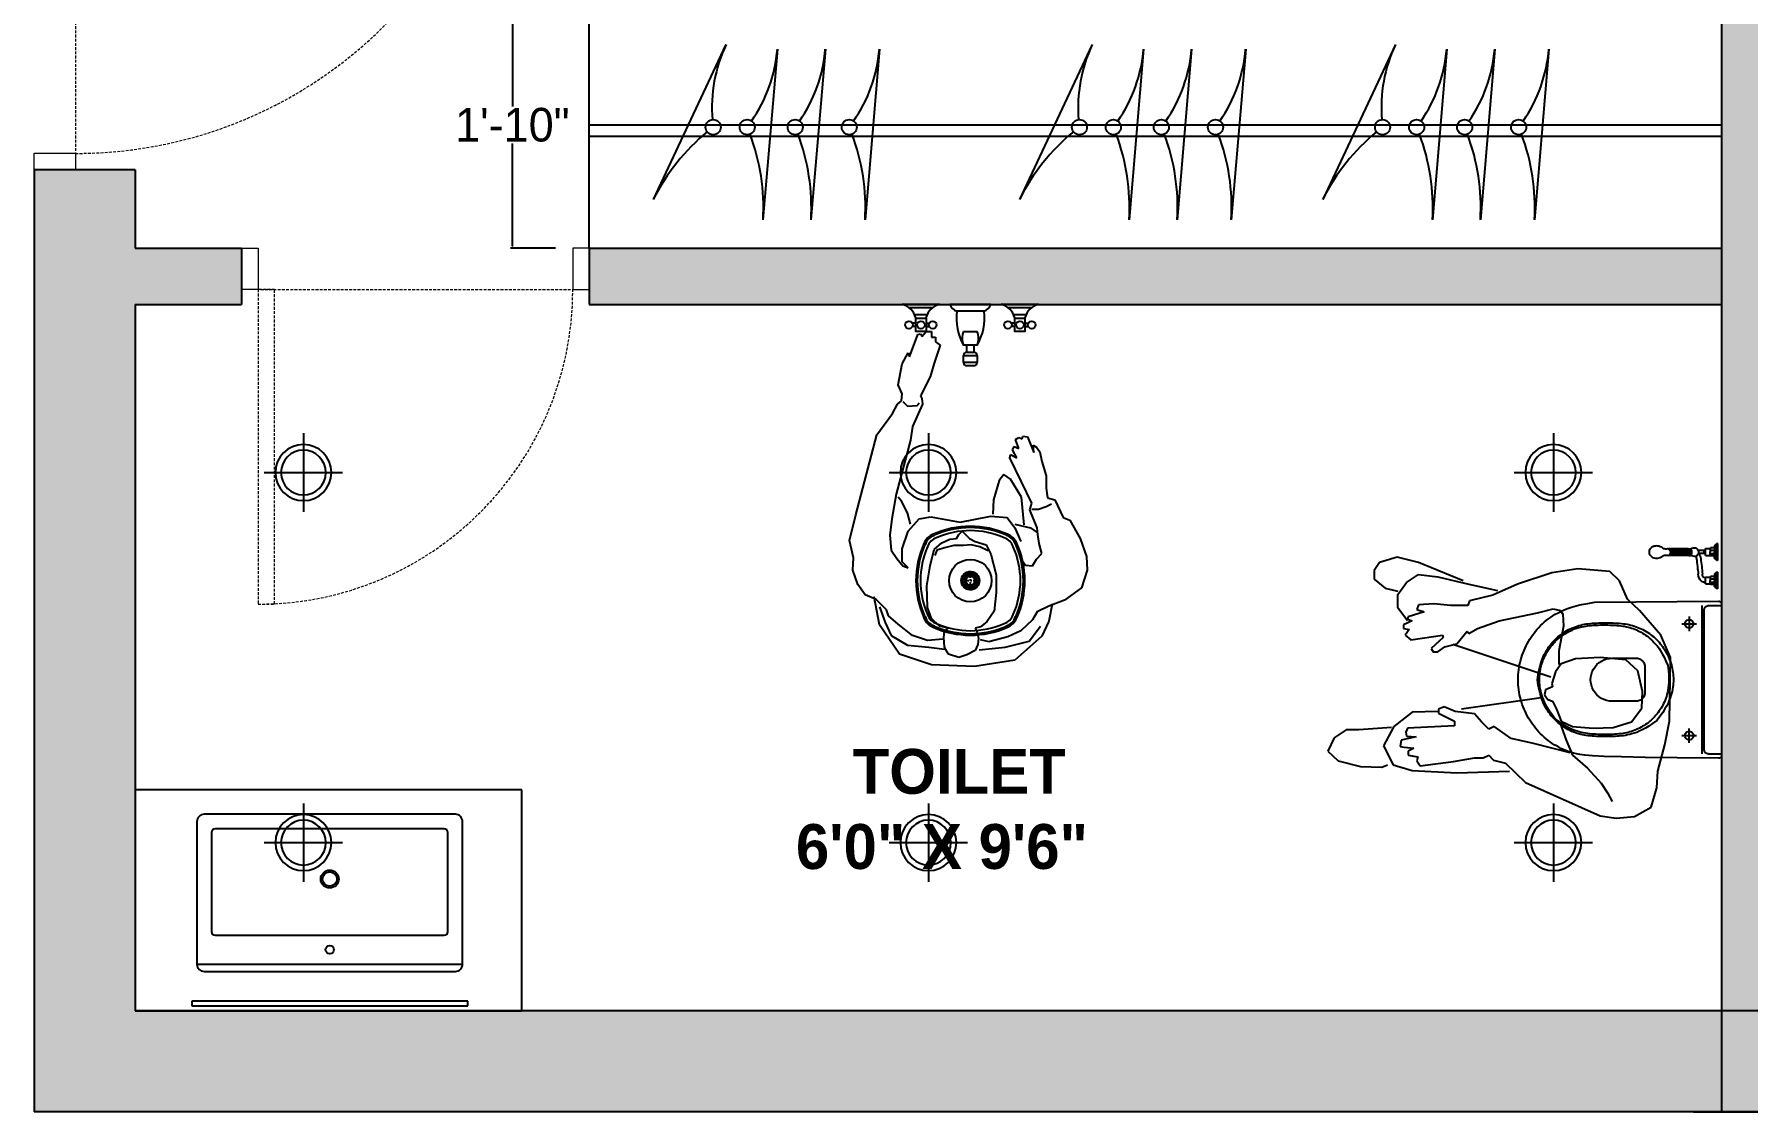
# Model space of a CAD drawing. Header units: inches. Extents: x 9636 to 21597, y -10243 to 557.
# Drawn here: x 12166.2 to 12319, y -6156.5 to -6060.4 of the extents above; entities that cross this region are included whole.
import ezdxf

# ---------------------------------------------------------------- set-up
doc = ezdxf.new("R2010")
doc.units = ezdxf.units.IN
doc.header["$MEASUREMENT"] = 0
for name, pattern in [('CENTER2', [1.125, 0.75, -0.125, 0.125, -0.125]), ('DASHED2', [0.375, 0.25, -0.125]), ('HIDDEN', [0.375, 0.25, -0.125])]:
    doc.linetypes.add(name, pattern=pattern)
for name, color, linetype in [('A-Door-Frame', 1, 'Continuous'), ('A-Door-Swing', 8, 'HIDDEN'), ('Edges', 7, 'Continuous'), ('IEL-HATCH-002', 7, 'Continuous'), ('sanit acces', 4, 'Continuous')]:
    doc.layers.add(name, color=color, linetype=linetype)
doc.layers.add('Furniture', color=251, linetype='Continuous', lineweight=18)
doc.styles.add('HEMI', font='stylu.ttf')
doc.styles.add('MtXpl_Stylus_BT', font='')
doc.styles.get('MtXpl_Stylus_BT').set_extended_font_data('Stylus BT', bold=True)

# ---------------------------------------------------------------- blocks, each defined once
blk = doc.blocks.new('wall handshower (top)')
at = {"color": 0}
for p, q in [((29.5, 0), (-29.5, 0)), ((-29.5, 0), (-29.5, -2.7)), ((29.5, 0), (29.5, -2.7)), ((129.5, 0), (70.5, 0)), ((70.5, 0), (70.5, -2.7)), ((129.5, 0), (129.5, -2.7)), ((-27.3, -4), (27.3, -4)), ((-21.5, -10.1), (0, -10.1)), ((-14.1, -10.1), (-14.1, -24.7)), ((-12, -42.7), (-12, -25.9)), ((-12, -25.9), (-0.1, -25.9)), ((-12, -42.7), (11.8, -42.7)), ((-6, -25.9), (-6, -10.1)), ((11.8, -25.9), (-0.1, -25.9)), ((21.5, -10.1), (0, -10.1)), ((5.9, -25.9), (5.9, -10.1)), ((11.8, -42.7), (11.8, -25.9)), ((14, -10.1), (14, -24.7)), ((72.7, -4), (127.3, -4)), ((78.5, -10.1), (100, -10.1)), ((85.9, -10.1), (85.9, -24.7)), ((88, -42.7), (88, -25.9)), ((88, -25.9), (99.9, -25.9)), ((88, -42.7), (111.8, -42.7)), ((94, -25.9), (94, -10.1)), ((94.8, -45.5), (94.8, -67.4)), ((111.8, -25.9), (99.9, -25.9)), ((121.5, -10.1), (100, -10.1)), ((105.1, -45.5), (105.1, -67.7)), ((105.9, -25.9), (105.9, -10.1)), ((111.8, -42.7), (111.8, -25.9)), ((114, -10.1), (114, -24.7)), ((88, -101), (88, -95.2)), ((88, -108.4), (88, -165.2)), ((88.6, -107.2), (88.6, -164.5)), ((89.5, -105.8), (89.5, -163.6)), ((90.7, -104.4), (90.7, -162.5)), ((92.2, -103.2), (92.2, -161.5)), ((93.8, -102.1), (93.8, -160.7)), ((95.7, -101.4), (95.7, -160)), ((97.7, -100.9), (97.7, -159.6)), ((99.7, -100.8), (99.7, -159.5)), ((101.7, -101), (101.7, -159.7)), ((103.7, -101.5), (103.7, -160.1)), ((105.5, -102.3), (105.5, -160.8)), ((107.1, -103.3), (107.1, -161.6)), ((108.5, -104.5), (108.5, -162.6)), ((109.6, -105.8), (109.6, -163.6)), ((110.4, -107), (110.4, -164.4)), ((110.9, -107.8), (110.9, -164.9)), ((111.1, -101), (111.1, -95.2)), ((111.1, -108.4), (111.1, -165.2))]:
    blk.add_line(p, q, dxfattribs=at)
for centre, radius, start, end in [((-27.4, -1.6), 2.41, 207.91788, 271.97177), ((-15, 2), 13.8, 205.78965, 241.65642), ((-10.4, -20.2), 5.86, 230.07929, 254.09241), ((16.8, -40.9), 24.5, 184.30109, 218.58505), ((22.3, -35.7), 32.1, 219.66968, 269.63365), ((22, -37.7), 15.3, 199.05037, 270.60848), ((10.2, -20.2), 5.86, 285.90759, 309.92071), ((15, 2), 13.8, 298.34358, 334.21035), ((-21.2, -678.9), 627.4, 81.06025, 86.04027), ((27.4, -1.6), 2.41, 268.02823, 332.08212), ((72.6, -1.6), 2.41, 207.91788, 271.97177), ((85, 2), 13.8, 205.78965, 241.65642), ((71.4, -103.7), 44.8, 58.5932, 83.7686), ((89.6, -20.2), 5.86, 230.07929, 254.09241), ((99.9, -36.8), 10, 215.7762, 324.2238), ((110.2, -20.2), 5.86, 285.90759, 309.92071), ((115, 2), 13.8, 298.34358, 334.21035), ((127.4, -1.6), 2.41, 268.02823, 332.08212), ((-119, -1558.6), 1497.4, 82.50725, 84.59327), ((73.1, -100.5), 26.8, 64.08238, 83.22663), ((115.2, -81.1), 30.7, 168.40043, 207.22729), ((99.5, -83.4), 16.7, 30.51062, 149.48938), ((90.1, -104.7), 2.8, 137.30645, 222.69355), ((89.2, -101.9), 1.5, 143.14409, 216.85591), ((89.2, -107.5), 1.5, 143.14409, 216.85591), ((99.6, -108.5), 17.6, 49.01472, 130.98528), ((99.6, -109.9), 14.6, 37.5398, 142.4602), ((99.6, -110.3), 13.8, 33.13706, 146.86294), ((99.6, -112.3), 12.9, 26.35513, 153.64487), ((99.6, -113.4), 12.6, 23.43682, 156.56318), ((83.8, -81.1), 30.7, 332.77271, 11.59957), ((109.9, -101.9), 1.5, 323.14409, 36.85591), ((109.1, -104.7), 2.8, 317.30645, 42.69355), ((109.9, -107.5), 1.5, 323.14409, 36.85591), ((90.1, -168.9), 2.8, 137.30645, 222.69355), ((89.2, -166.1), 1.5, 143.14409, 216.85591), ((89.2, -171.7), 1.5, 143.14409, 216.85591), ((99.6, -174.1), 14.6, 37.5398, 142.4602), ((99.6, -174.6), 13.8, 33.13706, 146.86294), ((99.6, -176.5), 12.9, 26.35513, 153.64487), ((99.6, -177.6), 12.6, 23.43682, 156.56318), ((41.8, -182.1), 47.1, 354.37474, 11.64294), ((157.3, -182.1), 47.1, 168.35706, 185.62526), ((109.9, -166.1), 1.5, 323.14409, 36.85591), ((109.1, -168.9), 2.8, 317.30645, 42.69355), ((109.9, -171.7), 1.5, 323.14409, 36.85591), ((119.7, -215.3), 42.7, 153.51235, 181.25169), ((99.5, -216.6), 22.5, 179.13511, 0.86489), ((72.4, -182), 17, 302.64813, 343.71205), ((126.7, -182), 17, 196.28795, 237.35187), ((79.4, -215.3), 42.7, 358.74831, 26.48765)]:
    blk.add_arc(centre, radius, start, end, dxfattribs=at)
blk = doc.blocks.new('bhtrht')
at = {"layer": 'IEL-HATCH-002', "true_color": 0x939598, "transparency": 33554687}
h = blk.add_hatch(color=252, dxfattribs=at)
h.dxf.hatch_style = 1
h.paths.add_polyline_path([(12208.66, -5928.51), (12166.16, -5928.51), (12166.16, -6030.51), (12169.83, -6030.51), (12175.16, -6030.51), (12175.16, -5942.51), (12180.16, -5942.51), (12180.16, -5937.51), (12208.66, -5937.51)])
h.paths.add_polyline_path([(12316.66, -5928.51), (12292.66, -5928.51), (12292.66, -5937.51), (12316.66, -5937.51)])
h.paths.add_polyline_path([(12395.16, -5928.51), (12316.66, -5928.51), (12316.66, -6147.51), (12323.16, -6147.51), (12323.16, -5937.51), (12395.16, -5937.51)])
h.paths.add_polyline_path([(12424.16, -6147.51), (12400.16, -6147.51), (12400.16, -6033.51), (12396.5, -6033.51), (12395.16, -6033.51), (12395.16, -6147.51), (12323.16, -6147.51), (12316.66, -6147.51), (12316.66, -6156.51), (12323.16, -6156.51), (12395.16, -6156.51), (12424.16, -6156.51), (12424.16, -6152.84)])
h.paths.add_polyline_path([(12316.66, -6147.51), (12175.16, -6147.51), (12175.16, -6127.81), (12175.16, -6084.51), (12184.66, -6084.51), (12184.66, -6079.51), (12175.16, -6079.51), (12175.16, -6072.51), (12166.16, -6072.51), (12166.16, -6156.51), (12316.66, -6156.51)])
h.paths.add_polyline_path([(12636.16, -5928.51), (12606.56, -5928.51), (12606.56, -5937.51), (12627.16, -5937.51), (12627.16, -6129.51), (12627.16, -6135.51), (12627.16, -6147.51), (12467.16, -6147.51), (12467.16, -6156.51), (12636.16, -6156.51)])
h.paths.add_polyline_path([(12514.56, -5928.51), (12496.56, -5928.51), (12496.56, -5937.51), (12514.56, -5937.51)], flags=17)
h.paths.add_polyline_path([(12423.56, -5928.51), (12395.16, -5928.51), (12395.16, -6003.51), (12400.16, -6003.51), (12400.16, -5937.51), (12423.56, -5937.51)])
h = blk.add_hatch(color=252, dxfattribs=at)
h.dxf.hatch_style = 1
h.paths.add_polyline_path([(12316.66, -6079.51), (12215.66, -6079.51), (12215.66, -6083.18), (12215.66, -6084.51), (12316.66, -6084.51)])
at = {"color": 252, "true_color": 0x939598}
for p, q in [((12316.66, -5928.51), (12316.66, -6156.51)), ((12208.81, -6057.69), (12208.81, -6066.87)), ((12215.66, -6079.51), (12215.66, -6057.51)), ((12215.66, -6068.51), (12316.66, -6068.51)), ((12208.81, -6079.33), (12208.81, -6070.15)), ((12215.66, -6069.51), (12316.66, -6069.51)), ((12166.16, -6072.51), (12166.16, -6156.51)), ((12175.16, -6072.51), (12166.16, -6072.51)), ((12175.16, -6072.51), (12175.16, -6079.51)), ((12175.16, -6079.51), (12184.66, -6079.51)), ((12184.66, -6079.51), (12184.66, -6084.51)), ((12212.66, -6079.51), (12208.63, -6079.51)), ((12215.66, -6079.51), (12316.66, -6079.51)), ((12215.66, -6079.51), (12215.66, -6084.51)), ((12175.16, -6084.51), (12175.16, -6147.51)), ((12175.16, -6084.51), (12184.66, -6084.51)), ((12215.66, -6084.51), (12316.66, -6084.51)), ((12246.92, -6084.51), (12243.57, -6084.51)), ((12251.49, -6084.51), (12247.84, -6084.51)), ((12255.75, -6084.51), (12252.4, -6084.51)), ((12246.32, -6084.81), (12244.17, -6084.81)), ((12244.66, -6085.42), (12245.82, -6085.42)), ((12250.88, -6085.12), (12248.45, -6085.12)), ((12255.15, -6084.81), (12253, -6084.81)), ((12253.49, -6085.42), (12254.65, -6085.42)), ((12244.79, -6086.18), (12244.49, -6086.18)), ((12244.79, -6086.49), (12244.49, -6086.49)), ((12245.71, -6086.18), (12246.01, -6086.18)), ((12245.71, -6086.49), (12246.01, -6086.49)), ((12249.05, -6086.94), (12250.27, -6086.94)), ((12253.62, -6086.18), (12253.32, -6086.18)), ((12253.62, -6086.49), (12253.32, -6086.49)), ((12254.53, -6086.18), (12254.84, -6086.18)), ((12254.53, -6086.49), (12254.84, -6086.49)), ((12250.27, -6088.16), (12249.05, -6088.16)), ((12249.05, -6089.08), (12250.27, -6089.08)), ((12249.36, -6088.77), (12249.36, -6088.16)), ((12249.97, -6088.16), (12249.97, -6088.77)), ((12250.27, -6089.68), (12249.05, -6089.68)), ((12209.64, -6127.81), (12175.16, -6127.81)), ((12175.16, -6127.81), (12175.16, -6147.51)), ((12209.64, -6147.51), (12209.64, -6127.81)), ((12180.67, -6143.36), (12204.36, -6143.36)), ((12204.85, -6146.66), (12180.22, -6146.66)), ((12180.22, -6146.66), (12180.22, -6147.07)), ((12180.22, -6147.07), (12204.85, -6147.07)), ((12204.85, -6147.07), (12204.85, -6146.66)), ((12323.16, -6147.51), (12175.16, -6147.51)), ((12175.16, -6147.51), (12209.64, -6147.51)), ((12323.16, -6156.51), (12166.16, -6156.51)), ((12314.16, -6156.51), (12395.16, -6156.51))]:
    blk.add_line(p, q, dxfattribs=at)
at = {"color": 252, "linetype": 'ByBlock', "true_color": 0x939598}
for p, q in [((12244.24, -6089.2), (12244.98, -6087.19)), ((12244.98, -6087.19), (12245.22, -6087.13)), ((12245.22, -6087.13), (12245.34, -6087.37)), ((12245.34, -6087.37), (12245.71, -6086.94)), ((12245.71, -6086.94), (12246.19, -6086.94)), ((12246.19, -6086.94), (12246.19, -6087.43)), ((12246.19, -6087.43), (12246.56, -6087.43)), ((12246.56, -6087.43), (12246.56, -6087.86)), ((12243.58, -6089.81), (12244.12, -6088.83)), ((12244.12, -6088.83), (12244.24, -6089.2)), ((12246.98, -6088.16), (12246.44, -6089.75)), ((12246.56, -6087.86), (12246.98, -6088.16)), ((12243.21, -6091.7), (12243.58, -6089.81)), ((12246.44, -6089.75), (12246.07, -6090.97)), ((12243.58, -6092.49), (12243.21, -6091.7)), ((12246.07, -6090.97), (12245.22, -6092.67)), ((12242.72, -6094.25), (12243.15, -6093.4)), ((12243.15, -6093.4), (12243.51, -6093.1)), ((12243.51, -6093.1), (12243.58, -6092.49)), ((12243.64, -6093.16), (12244.06, -6093.58)), ((12244.06, -6093.58), (12244.91, -6093.52)), ((12245.4, -6093.4), (12244.49, -6095.41)), ((12244.91, -6093.52), (12245.1, -6093.28)), ((12245.22, -6092.67), (12245.34, -6092.91)), ((12245.34, -6092.91), (12245.4, -6093.4)), ((12241.32, -6096.14), (12242.72, -6094.25)), ((12239.44, -6103.27), (12241.32, -6096.14)), ((12244.31, -6096.63), (12243.03, -6101.44)), ((12244.49, -6095.41), (12244.31, -6096.63)), ((12253.68, -6096.57), (12253.98, -6096.39)), ((12253.98, -6097.36), (12253.68, -6096.57)), ((12253.98, -6096.39), (12254.29, -6096.51)), ((12254.29, -6096.51), (12254.35, -6096.26)), ((12254.35, -6096.26), (12254.77, -6096.33)), ((12254.77, -6096.33), (12255.32, -6097.73)), ((12253.19, -6098.21), (12253.25, -6097.91)), ((12254.23, -6100.35), (12253.19, -6098.21)), ((12253.25, -6097.91), (12253.8, -6098.21)), ((12253.43, -6097.48), (12253.56, -6097.18)), ((12253.8, -6098.21), (12253.43, -6097.48)), ((12253.56, -6097.18), (12253.98, -6097.36)), ((12255.32, -6097.73), (12255.26, -6097.06)), ((12255.26, -6097.06), (12255.56, -6097.24)), ((12255.56, -6097.24), (12255.87, -6097.67)), ((12255.87, -6097.67), (12256.05, -6098.52)), ((12252.64, -6099.68), (12252.22, -6100.22)), ((12253.25, -6100.1), (12252.64, -6099.68)), ((12256.05, -6098.52), (12256.42, -6099.8)), ((12256.42, -6099.8), (12256.42, -6100.89)), ((12252.22, -6100.22), (12251.73, -6101.93)), ((12254.23, -6101.69), (12253.25, -6100.1)), ((12255.14, -6102.23), (12254.23, -6100.35)), ((12256.42, -6100.89), (12256.54, -6101.75)), ((12243.03, -6101.44), (12242.66, -6103.63)), ((12243.51, -6102.05), (12243.21, -6101.69)), ((12244.06, -6103.09), (12243.51, -6102.05)), ((12251.73, -6101.93), (12251.67, -6103.21)), ((12254.47, -6104.18), (12254.23, -6101.69)), ((12254.96, -6102.84), (12255.14, -6102.23)), ((12255.63, -6104.43), (12254.96, -6102.84)), ((12255.14, -6102.78), (12255.75, -6102.78)), ((12255.75, -6102.78), (12256.42, -6102.54)), ((12256.42, -6102.54), (12256.9, -6102.29)), ((12256.54, -6101.75), (12257.21, -6101.93)), ((12257.21, -6101.93), (12257.94, -6103.51)), ((12238.89, -6105.58), (12239.44, -6103.27)), ((12242.66, -6103.63), (12242.48, -6105.1)), ((12244.31, -6104.12), (12244.06, -6103.09)), ((12244.12, -6104.73), (12245.1, -6103.63)), ((12245.1, -6103.63), (12246.13, -6103.45)), ((12246.13, -6103.45), (12248.75, -6103.94)), ((12248.75, -6103.94), (12251.49, -6103.39)), ((12251.49, -6103.39), (12252.95, -6103.51)), ((12252.95, -6103.51), (12253.62, -6104.43)), ((12253.62, -6104.12), (12255.02, -6104.43)), ((12253.62, -6104.43), (12254.17, -6105.65)), ((12255.02, -6104.43), (12255.63, -6104.85)), ((12255.69, -6105.04), (12255.63, -6104.43)), ((12257.94, -6103.51), (12258.55, -6103.76)), ((12258.55, -6103.76), (12259.46, -6105.4)), ((12239.25, -6107.11), (12238.89, -6105.58)), ((12242.48, -6105.1), (12242.6, -6106.44)), ((12243.58, -6106.32), (12244.12, -6104.73)), ((12246.44, -6106.38), (12247.11, -6105.77)), ((12247.11, -6105.77), (12247.84, -6105.46)), ((12247.84, -6105.46), (12248.44, -6105.4)), ((12248.44, -6105.4), (12248.63, -6105.04)), ((12248.63, -6105.04), (12248.93, -6104.73)), ((12248.93, -6104.73), (12249.24, -6105.04)), ((12249.72, -6105.95), (12249.05, -6106.01)), ((12249.24, -6105.04), (12249.6, -6105.4)), ((12249.6, -6105.4), (12250.09, -6105.65)), ((12250.51, -6106.13), (12249.72, -6105.95)), ((12250.09, -6105.65), (12251.06, -6105.95)), ((12251.06, -6105.95), (12251.49, -6106.8)), ((12255.81, -6105.83), (12255.69, -6105.04)), ((12256.05, -6106.74), (12255.81, -6105.83)), ((12259.46, -6105.4), (12260.01, -6106.99)), ((12239.19, -6108.2), (12239.25, -6107.11)), ((12242.6, -6106.44), (12243.09, -6107.17)), ((12243.09, -6107.17), (12243.64, -6107.84)), ((12243.58, -6107.47), (12243.58, -6106.32)), ((12244.12, -6108.02), (12243.58, -6107.47)), ((12246.07, -6107.84), (12246.44, -6106.38)), ((12246.68, -6106.44), (12246.5, -6106.92)), ((12247.47, -6106.19), (12246.68, -6106.44)), ((12248.2, -6106.01), (12247.47, -6106.19)), ((12249.05, -6106.01), (12248.2, -6106.01)), ((12251.24, -6106.5), (12250.51, -6106.13)), ((12251.49, -6106.8), (12251.97, -6108.63)), ((12254.29, -6107.35), (12254.59, -6107.78)), ((12255.2, -6107.84), (12255.56, -6107.23)), ((12255.56, -6107.23), (12256.05, -6106.74)), ((12260.01, -6106.99), (12260.07, -6108.2)), ((12287.73, -6107.04), (12286.16, -6107.54)), ((12289.65, -6107.54), (12287.73, -6107.04)), ((12239.62, -6109.48), (12239.19, -6108.2)), ((12243.64, -6107.84), (12244.12, -6108.02)), ((12245.77, -6109.6), (12246.07, -6107.84)), ((12251.97, -6108.63), (12251.97, -6110.21)), ((12254.59, -6107.78), (12255.2, -6107.84)), ((12260.07, -6108.2), (12259.58, -6109.79)), ((12286.16, -6107.54), (12285.67, -6108.25)), ((12285.67, -6108.25), (12285.67, -6109.03)), ((12288.58, -6109.31), (12289.65, -6108.6)), ((12293.63, -6109.17), (12289.65, -6107.54)), ((12289.65, -6108.6), (12291.35, -6108.81)), ((12291.35, -6108.81), (12294.12, -6109.45)), ((12301.52, -6108.46), (12298.46, -6109.45)), ((12303.86, -6108.1), (12301.52, -6108.46)), ((12306.71, -6108.32), (12303.86, -6108.1)), ((12307.56, -6109.17), (12306.71, -6108.32)), ((12240.29, -6110.4), (12239.62, -6109.48)), ((12241.26, -6110.82), (12240.29, -6110.4)), ((12245.83, -6111.55), (12245.77, -6109.6)), ((12251.97, -6110.21), (12251.79, -6111.86)), ((12259.58, -6109.79), (12258.06, -6110.88)), ((12285.67, -6109.03), (12286.66, -6109.81)), ((12286.66, -6109.81), (12287.8, -6110.09)), ((12287.8, -6110.38), (12288.58, -6109.31)), ((12287.8, -6111.58), (12287.8, -6110.38)), ((12294.12, -6109.45), (12296.68, -6110.02)), ((12296.26, -6110.45), (12294.2, -6110.94)), ((12298.46, -6109.45), (12296.26, -6110.45)), ((12308.27, -6110.8), (12307.56, -6109.17)), ((12241.57, -6113.08), (12241.08, -6110.58)), ((12242.18, -6111.74), (12241.26, -6110.82)), ((12241.57, -6111.49), (12242.05, -6112.89)), ((12242.36, -6112.28), (12242.18, -6111.74)), ((12246.19, -6112.53), (12245.83, -6111.55)), ((12251.79, -6111.86), (12251.12, -6112.83)), ((12255.63, -6111.92), (12255.2, -6112.65)), ((12256.66, -6111.43), (12255.63, -6111.92)), ((12258.06, -6110.88), (12256.66, -6111.43)), ((12256.96, -6111.25), (12256.66, -6112.77)), ((12288.65, -6112.72), (12287.8, -6111.58)), ((12290.14, -6111.94), (12288.72, -6112.37)), ((12289.65, -6111.3), (12289.5, -6111.73)), ((12289.5, -6111.73), (12290.14, -6111.94)), ((12291, -6111.23), (12289.65, -6111.3)), ((12292.49, -6111.37), (12291, -6111.23)), ((12294.05, -6111.37), (12292.49, -6111.37)), ((12294.2, -6110.94), (12294.05, -6111.37)), ((12296.83, -6112.72), (12300.24, -6112.01)), ((12300.24, -6112.01), (12301.66, -6111.66)), ((12301.66, -6111.66), (12302.3, -6111.8)), ((12302.3, -6111.8), (12302.51, -6112.15)), ((12309.34, -6111.8), (12308.27, -6110.8)), ((12311.26, -6114), (12309.34, -6111.8)), ((12243.33, -6115.7), (12241.57, -6113.08)), ((12242.05, -6112.89), (12242.6, -6114.05)), ((12243.21, -6113.02), (12242.36, -6112.28)), ((12244.49, -6114.05), (12243.21, -6113.02)), ((12246.92, -6113.2), (12246.19, -6112.53)), ((12247.71, -6113.38), (12246.92, -6113.2)), ((12247.35, -6113.62), (12247.71, -6113.38)), ((12250.57, -6113.26), (12250.09, -6113.38)), ((12250.09, -6113.38), (12250.21, -6113.56)), ((12250.21, -6113.56), (12250.39, -6114.29)), ((12251.12, -6112.83), (12250.57, -6113.26)), ((12255.2, -6112.65), (12254.17, -6113.62)), ((12254.9, -6114.54), (12255.93, -6113.2)), ((12256.66, -6112.77), (12256.05, -6114.11)), ((12289.08, -6112.72), (12288.3, -6113.08)), ((12288.3, -6113.08), (12288.3, -6113.43)), ((12288.3, -6113.43), (12288.79, -6113.5)), ((12288.79, -6113.5), (12288.44, -6114)), ((12288.72, -6112.37), (12288.65, -6112.58)), ((12288.65, -6112.58), (12289.08, -6112.72)), ((12294.12, -6113.86), (12294.91, -6113.43)), ((12294.91, -6113.43), (12296.83, -6112.72)), ((12302.58, -6113.22), (12302.16, -6115.42)), ((12302.51, -6112.15), (12302.58, -6113.22)), ((12242.6, -6114.05), (12244.06, -6114.9)), ((12244.06, -6114.9), (12245.95, -6115.09)), ((12245.83, -6114.48), (12244.49, -6114.05)), ((12247.23, -6114.36), (12245.83, -6114.48)), ((12245.95, -6115.09), (12247.35, -6115.27)), ((12247.29, -6114.23), (12247.35, -6113.62)), ((12247.35, -6115.09), (12247.29, -6114.23)), ((12247.71, -6115.7), (12247.35, -6115.09)), ((12250.33, -6114.84), (12250.09, -6115.39)), ((12250.39, -6114.29), (12250.33, -6114.84)), ((12250.45, -6115.33), (12252.77, -6115.09)), ((12251.3, -6114.6), (12250.57, -6114.42)), ((12253.01, -6114.17), (12251.3, -6114.6)), ((12252.77, -6115.09), (12254.9, -6114.54)), ((12254.17, -6113.62), (12253.01, -6114.17)), ((12256.05, -6114.11), (12253.62, -6116.24)), ((12288.44, -6114), (12288.94, -6114.43)), ((12288.94, -6114.43), (12291.78, -6114)), ((12291.85, -6114.21), (12290.78, -6115.21)), ((12291.35, -6115.49), (12291.99, -6115.06)), ((12291.78, -6114), (12291.85, -6114.21)), ((12291.99, -6115.06), (12293.06, -6114.78)), ((12301.45, -6117.76), (12292.7, -6114.85)), ((12293.06, -6114.78), (12293.98, -6113.64)), ((12293.98, -6113.64), (12294.12, -6113.86)), ((12312.11, -6115.99), (12311.26, -6114)), ((12246.19, -6116.67), (12243.33, -6115.7)), ((12248.63, -6116), (12247.71, -6115.7)), ((12249.36, -6115.76), (12248.63, -6116)), ((12250.09, -6115.39), (12249.36, -6115.76)), ((12253.62, -6116.24), (12250.03, -6116.79)), ((12290.78, -6115.21), (12290.93, -6115.49)), ((12290.93, -6115.49), (12291.35, -6115.49)), ((12302.37, -6116.56), (12301.87, -6117.27)), ((12302.16, -6115.42), (12302.16, -6116.63)), ((12303.65, -6116.13), (12302.37, -6116.56)), ((12305.85, -6115.99), (12303.65, -6116.13)), ((12308.13, -6116.2), (12305.85, -6115.99)), ((12309.19, -6117.2), (12308.13, -6116.2)), ((12312.04, -6121.67), (12312.11, -6115.99)), ((12250.03, -6116.79), (12246.19, -6116.67)), ((12301.87, -6117.27), (12301.52, -6118.33)), ((12309.62, -6119.04), (12309.19, -6117.2)), ((12300.59, -6119.61), (12293.48, -6120.6)), ((12300.95, -6118.9), (12300.88, -6119.33)), ((12300.88, -6119.33), (12301.16, -6119.75)), ((12301.59, -6118.62), (12300.95, -6118.9)), ((12301.52, -6118.33), (12301.59, -6118.62)), ((12309.55, -6120.53), (12309.62, -6119.04)), ((12289.08, -6120.89), (12287.44, -6122.17)), ((12291.35, -6120.82), (12289.08, -6120.89)), ((12291.92, -6120.39), (12291.42, -6120.6)), ((12291.42, -6120.6), (12291.42, -6120.96)), ((12291.42, -6120.96), (12292.85, -6121.67)), ((12292.92, -6120.82), (12291.92, -6120.39)), ((12294.62, -6121.03), (12292.92, -6120.82)), ((12295.26, -6121.74), (12294.62, -6121.03)), ((12301.16, -6119.75), (12301.59, -6119.89)), ((12301.59, -6119.89), (12301.94, -6120.6)), ((12301.94, -6120.6), (12302.37, -6121.67)), ((12308.63, -6121.74), (12309.55, -6120.53)), ((12283.18, -6122.45), (12282.11, -6123.16)), ((12284.31, -6122.45), (12283.18, -6122.45)), ((12287.23, -6122.24), (12284.31, -6122.45)), ((12287.44, -6122.17), (12286.52, -6123.87)), ((12288.65, -6122.31), (12288.51, -6122.66)), ((12288.51, -6122.66), (12288.58, -6123.02)), ((12292.85, -6122.1), (12288.65, -6122.31)), ((12292.85, -6121.67), (12292.85, -6122.1)), ((12295.9, -6122.38), (12295.26, -6121.74)), ((12296.4, -6122.17), (12295.9, -6122.38)), ((12297.89, -6123.23), (12296.4, -6122.17)), ((12302.23, -6121.81), (12302.8, -6123.37)), ((12302.37, -6121.67), (12303.37, -6122.17)), ((12303.37, -6122.17), (12305.21, -6122.31)), ((12305.21, -6122.31), (12306.99, -6122.24)), ((12306.99, -6122.24), (12308.63, -6121.74)), ((12311.61, -6123.8), (12312.04, -6121.67)), ((12282.11, -6123.16), (12281.54, -6124.37)), ((12286.52, -6123.87), (12287.37, -6125.58)), ((12288.08, -6123.37), (12288.01, -6123.94)), ((12288.01, -6123.94), (12288.37, -6124.01)), ((12289.43, -6123.09), (12288.08, -6123.37)), ((12288.37, -6124.01), (12289.22, -6124.08)), ((12288.58, -6123.02), (12289.43, -6123.09)), ((12289.22, -6124.08), (12288.72, -6124.37)), ((12299.88, -6123.66), (12297.89, -6123.23)), ((12303.15, -6124.51), (12299.88, -6123.66)), ((12302.8, -6123.37), (12303.37, -6124.72)), ((12310.97, -6126.14), (12311.61, -6123.8)), ((12281.54, -6124.37), (12282.47, -6125.22)), ((12282.47, -6125.22), (12284.46, -6125.72)), ((12284.46, -6125.72), (12286.38, -6125.79)), ((12286.38, -6125.79), (12286.87, -6125.58)), ((12287.37, -6125.58), (12289.08, -6126.07)), ((12288.72, -6124.37), (12288.72, -6124.72)), ((12288.72, -6124.72), (12289.58, -6124.87)), ((12289.58, -6124.87), (12289.5, -6125.22)), ((12289.5, -6125.22), (12289.79, -6125.65)), ((12289.79, -6125.65), (12292.77, -6125.29)), ((12292.77, -6125.29), (12294.62, -6124.94)), ((12294.62, -6124.94), (12295.4, -6124.94)), ((12295.4, -6124.94), (12295.9, -6124.72)), ((12295.9, -6124.72), (12296.33, -6125.15)), ((12296.33, -6125.15), (12297.39, -6125.43)), ((12297.39, -6125.43), (12299.17, -6127.14)), ((12303.37, -6124.72), (12304.72, -6125.86)), ((12289.08, -6126.07), (12293.06, -6126.29)), ((12293.06, -6126.29), (12297.75, -6126.14)), ((12299.17, -6127.14), (12305.85, -6130.12)), ((12304.72, -6125.86), (12305.92, -6127.21)), ((12305.92, -6127.21), (12306.49, -6128.06)), ((12310.9, -6127.64), (12310.97, -6126.14)), ((12306.49, -6128.06), (12306.92, -6128.84)), ((12310.4, -6129.34), (12310.9, -6127.64)), ((12305.85, -6130.12), (12307.28, -6130.33)), ((12307.28, -6130.33), (12308.91, -6130.19)), ((12308.91, -6130.19), (12310.4, -6129.34))]:
    blk.add_line(p, q, dxfattribs=at)
at = {"color": 252, "linetype": 'Continuous', "true_color": 0x939598}
for p, q in [((12249.26, -6108.56), (12249.06, -6108.64)), ((12249.14, -6108.96), (12249.14, -6108.9)), ((12249.14, -6108.96), (12249.14, -6109.35)), ((12249.53, -6108.45), (12249.26, -6108.56)), ((12249.73, -6108.37), (12249.53, -6108.45)), ((12250.19, -6108.9), (12250.19, -6108.96)), ((12250.19, -6109.35), (12250.19, -6108.96)), ((12249.14, -6109.4), (12249.14, -6109.35)), ((12249.6, -6109.94), (12249.79, -6109.86)), ((12250.07, -6109.74), (12249.79, -6109.86)), ((12250.07, -6109.74), (12250.26, -6109.66)), ((12250.19, -6109.35), (12250.19, -6109.4))]:
    blk.add_line(p, q, dxfattribs=at)
at = {"color": 252, "linetype": 'CENTER2', "true_color": 0x939598}
for p, q in [((12249.66, -6110.03), (12249.66, -6108.27)), ((12248.79, -6109.15), (12250.54, -6109.15))]:
    blk.add_line(p, q, dxfattribs=at)
at = {"color": 252, "true_color": 0x939598}
for points in [[(12245.71, -6085.73), (12245.71, -6086.94), (12244.79, -6086.94), (12244.79, -6085.73)], [(12254.53, -6085.73), (12254.53, -6086.94), (12253.62, -6086.94), (12253.62, -6085.73)]]:
    blk.add_lwpolyline(points, close=True, dxfattribs=at)
for points in [[(12249.05, -6089.68), (12249.05, -6089.08)], [(12249.36, -6088.77), (12249.97, -6088.77)], [(12250.27, -6089.08), (12250.27, -6089.68)], [(12249.97, -6089.99), (12249.36, -6089.99)]]:
    blk.add_lwpolyline(points, dxfattribs=at)
for points in [[(12181.31, -6144), (12203.73, -6144, 0.414214), (12204.36, -6143.36), (12204.36, -6130.62, 0.414214), (12203.73, -6129.98), (12181.31, -6129.98, 0.414214), (12180.67, -6130.62), (12180.67, -6143.36, 0.414214)], [(12182.3, -6140.77), (12202.73, -6140.77, 0.414214), (12203.05, -6140.45), (12203.05, -6131.61, 0.414214), (12202.73, -6131.29), (12182.3, -6131.29, 0.414214), (12181.98, -6131.61), (12181.98, -6140.45, 0.414214)]]:
    blk.add_lwpolyline(points, format="xyb", close=True, dxfattribs=at)
for centre, radius in [((12244.18, -6086.34), 0.34), ((12245.25, -6086.34), 0.34), ((12246.31, -6086.34), 0.34), ((12253.01, -6086.34), 0.34), ((12254.08, -6086.34), 0.34), ((12255.14, -6086.34), 0.34), ((12192.52, -6135.76), 0.797), ((12192.52, -6135.76), 0.638), ((12192.52, -6142.06), 0.374)]:
    blk.add_circle(centre, radius, dxfattribs=at)
at = {"color": 252, "linetype": 'Continuous', "true_color": 0x939598}
for radius in [1.9, 0.811, 0.466, 0.409]:
    blk.add_circle((12249.66, -6109.15), radius, dxfattribs=at)
at = {"color": 252, "true_color": 0x939598}
for centre, radius, start, end in [((12243.12, -6086.18), 1.74, 15.2551, 74.7449), ((12247.38, -6086.18), 1.74, 105.2551, 164.7449), ((12248.69, -6084.26), 0.892, 196.1502, 253.8498), ((12250.63, -6084.26), 0.892, 286.1502, 343.8498), ((12251.95, -6086.18), 1.74, 15.2551, 74.7449), ((12256.21, -6086.18), 1.74, 105.2551, 164.7449), ((12253.32, -6085.73), 4.91, 172.875, 209.7449), ((12246.01, -6085.73), 4.91, 330.2551, 7.125), ((12250.44, -6087.55), 1.52, 156.3417, 203.6584), ((12248.88, -6087.55), 1.52, 336.3417, 23.6583), ((12249.35, -6089.07), 0.295, 88.2224, 181.7776), ((12249.98, -6089.07), 0.295, 358.2224, 91.7776), ((12249.35, -6089.69), 0.295, 178.2224, 271.7776), ((12249.98, -6089.69), 0.295, 268.2224, 1.7776)]:
    blk.add_arc(centre, radius, start, end, dxfattribs=at)
at = {"color": 252, "linetype": 'Continuous', "true_color": 0x939598}
for centre, radius, start, end in [((12249.66, -6112.35), 8.05, 65.7453, 114.2564), ((12249.66, -6112.29), 7.87, 65.9156, 114.0845), ((12252.86, -6109.15), 8.05, 155.7447, 204.2565), ((12252.8, -6109.15), 7.87, 155.9155, 204.0845), ((12246.78, -6106.27), 1.33, 108.5612, 161.4243), ((12246.85, -6106.34), 1.29, 107.8792, 162.1204), ((12246.99, -6106.48), 1.2, 107.1823, 162.8172), ((12249.66, -6112.14), 7.45, 66.0502, 113.9498), ((12252.33, -6106.48), 1.2, 17.1892, 72.8119), ((12252.46, -6106.36), 1.32, 18.4913, 71.509), ((12252.54, -6106.27), 1.33, 18.6493, 71.3514), ((12246.52, -6109.15), 7.87, 335.9156, 24.0844), ((12246.47, -6109.15), 8.05, 335.7431, 24.2554), ((12252.65, -6109.15), 7.45, 156.0461, 203.954), ((12246.68, -6109.15), 7.45, 336.0462, 23.9541), ((12249.66, -6109.15), 0.789, 136.0565, 268.9435), ((12249.66, -6109.15), 0.718, 124.5731, 280.4269), ((12249.32, -6108.83), 0.32, 134.2179, 143.1195), ((12249.66, -6109.15), 0.789, 88.9435, 136.0565), ((12249.66, -6109.15), 0.583, 25.5438, 154.4562), ((12249.66, -6109.15), 0.718, 304.5731, 100.4269), ((12249.66, -6109.15), 0.789, 316.0565, 88.6411), ((12249.66, -6109.15), 0.789, 316.0565, 88.9435), ((12249.68, -6108.66), 0.296, 81.5141, 91.147), ((12249.66, -6109.15), 0.583, 205.5438, 334.4562), ((12249.64, -6109.65), 0.296, 261.5149, 271.1477), ((12249.66, -6109.15), 0.789, 268.9435, 316.0565), ((12250.01, -6109.47), 0.32, 314.2179, 323.1195), ((12246.78, -6112.04), 1.33, 198.5617, 251.4379), ((12246.85, -6111.96), 1.29, 197.9496, 252.0505), ((12246.99, -6111.82), 1.2, 197.1884, 252.8085), ((12249.66, -6105.96), 8.05, 245.7429, 294.2555), ((12249.66, -6106.01), 7.87, 245.9155, 294.0846), ((12249.66, -6106.16), 7.45, 246.0504, 293.9499), ((12252.33, -6111.82), 1.2, 287.1836, 342.814), ((12252.47, -6111.96), 1.29, 287.9494, 342.0514), ((12252.54, -6112.03), 1.33, 288.64, 341.3731)]:
    blk.add_arc(centre, radius, start, end, dxfattribs=at)
at = {"color": 252, "true_color": 0x939598}
blk.add_solid([(12208.78, -6079.33), (12208.84, -6079.33), (12208.81, -6079.51)], dxfattribs=at)
at = {"layer": 'A-Door-Frame', "color": 252, "lineweight": 5, "true_color": 0x939598}
for p, q in [((12166.16, -6072.51), (12169.83, -6072.51)), ((12184.66, -6079.51), (12184.66, -6083.18)), ((12215.66, -6079.51), (12215.66, -6083.18))]:
    blk.add_line(p, q, dxfattribs=at)
for points in [[(12166.16, -6072.51), (12166.16, -6071.04), (12169.83, -6071.04), (12169.83, -6072.51)], [(12184.66, -6079.51), (12186.13, -6079.51), (12186.13, -6083.18), (12184.66, -6083.18)], [(12215.66, -6079.51), (12214.2, -6079.51), (12214.2, -6083.18), (12215.66, -6083.18)]]:
    blk.add_lwpolyline(points, dxfattribs=at)
at = {"layer": 'A-Door-Swing', "color": 252, "linetype": 'DASHED2', "lineweight": 5, "true_color": 0x939598}
for p, q in [((12169.83, -6032.33), (12169.83, -6071.39)), ((12186.38, -6083.18), (12214.45, -6083.18))]:
    blk.add_line(p, q, dxfattribs=at)
blk.add_lwpolyline([(12186.13, -6083.18), (12186.13, -6111.24), (12187.6, -6111.24), (12187.6, -6083.18)], close=True, dxfattribs=at)
for centre, radius in [((12169.83, -6031.98), 39.07), ((12186.13, -6083.18), 28.07)]:
    blk.add_arc(centre, radius, 270, 0, dxfattribs=at)
at = {"layer": 'Edges', "color": 252, "true_color": 0x939598}
for p, q in [((12305.35, -6111.08), (12316.39, -6110.99)), ((12314.94, -6124.6), (12314.94, -6111.37)), ((12315.13, -6111.7), (12315.14, -6111.65)), ((12315.13, -6111.75), (12315.13, -6111.7)), ((12315.13, -6124.22), (12315.13, -6111.75)), ((12315.14, -6111.65), (12315.16, -6111.6)), ((12315.16, -6111.6), (12315.18, -6111.56)), ((12315.18, -6111.56), (12315.21, -6111.52)), ((12315.21, -6111.52), (12315.24, -6111.48)), ((12315.24, -6111.48), (12315.28, -6111.45)), ((12315.28, -6111.45), (12315.32, -6111.42)), ((12315.32, -6111.42), (12315.37, -6111.4)), ((12315.37, -6111.4), (12315.41, -6111.38)), ((12315.41, -6111.38), (12315.46, -6111.37)), ((12315.46, -6111.37), (12315.51, -6111.37)), ((12315.51, -6111.37), (12316.66, -6111.37)), ((12316.39, -6110.99), (12316.43, -6110.99)), ((12316.43, -6110.99), (12316.46, -6110.99)), ((12316.46, -6110.99), (12316.5, -6111.01)), ((12316.5, -6111.01), (12316.53, -6111.02)), ((12316.53, -6111.02), (12316.56, -6111.04)), ((12316.56, -6111.04), (12316.58, -6111.06)), ((12316.58, -6111.06), (12316.61, -6111.09)), ((12316.61, -6111.09), (12316.63, -6111.12)), ((12316.63, -6111.12), (12316.64, -6111.15)), ((12316.64, -6111.15), (12316.65, -6111.18)), ((12316.65, -6111.18), (12316.66, -6111.22)), ((12316.66, -6111.22), (12316.66, -6111.25)), ((12316.66, -6111.25), (12316.66, -6111.37)), ((12316.66, -6111.37), (12316.66, -6124.6)), ((12313.14, -6113), (12313.4, -6113)), ((12313.4, -6113), (12313.42, -6112.9)), ((12313.42, -6113.1), (12313.4, -6113)), ((12313.4, -6113), (12313.79, -6113)), ((12313.42, -6112.9), (12313.46, -6112.81)), ((12313.46, -6113.19), (12313.42, -6113.1)), ((12313.46, -6112.81), (12313.52, -6112.73)), ((12313.52, -6113.27), (12313.46, -6113.19)), ((12313.52, -6112.73), (12313.6, -6112.67)), ((12313.6, -6113.33), (12313.52, -6113.27)), ((12313.6, -6112.67), (12313.69, -6112.63)), ((12313.69, -6113.37), (12313.6, -6113.33)), ((12313.69, -6112.63), (12313.79, -6112.62)), ((12313.79, -6113.38), (12313.69, -6113.37)), ((12313.79, -6112.35), (12313.79, -6112.62)), ((12313.79, -6112.62), (12313.89, -6112.63)), ((12313.79, -6112.62), (12313.79, -6113)), ((12313.79, -6113), (12313.79, -6113.38)), ((12313.79, -6113), (12314.17, -6113)), ((12313.89, -6113.37), (12313.79, -6113.38)), ((12313.79, -6113.38), (12313.79, -6113.65)), ((12313.89, -6112.63), (12313.98, -6112.67)), ((12313.98, -6113.33), (12313.89, -6113.37)), ((12313.98, -6112.67), (12314.06, -6112.73)), ((12314.06, -6113.27), (12313.98, -6113.33)), ((12314.06, -6112.73), (12314.12, -6112.81)), ((12314.12, -6113.19), (12314.06, -6113.27)), ((12314.12, -6112.81), (12314.16, -6112.9)), ((12314.16, -6113.1), (12314.12, -6113.19)), ((12314.16, -6112.9), (12314.17, -6113)), ((12314.17, -6113), (12314.16, -6113.1)), ((12314.17, -6113), (12314.44, -6113)), ((12313.46, -6122.78), (12313.52, -6122.7)), ((12313.52, -6122.7), (12313.6, -6122.64)), ((12313.6, -6122.64), (12313.69, -6122.6)), ((12313.69, -6122.6), (12313.79, -6122.59)), ((12313.79, -6122.59), (12313.79, -6122.32)), ((12313.79, -6122.59), (12313.89, -6122.6)), ((12313.79, -6122.97), (12313.79, -6122.59)), ((12313.89, -6122.6), (12313.98, -6122.64)), ((12313.98, -6122.64), (12314.06, -6122.7)), ((12314.06, -6122.7), (12314.12, -6122.78)), ((12313.14, -6122.97), (12313.4, -6122.97)), ((12313.4, -6122.97), (12313.42, -6122.87)), ((12313.42, -6123.07), (12313.4, -6122.97)), ((12313.4, -6122.97), (12313.79, -6122.97)), ((12313.42, -6122.87), (12313.46, -6122.78)), ((12313.46, -6123.16), (12313.42, -6123.07)), ((12313.52, -6123.24), (12313.46, -6123.16)), ((12313.6, -6123.3), (12313.52, -6123.24)), ((12313.69, -6123.34), (12313.6, -6123.3)), ((12313.79, -6123.35), (12313.69, -6123.34)), ((12313.79, -6123.35), (12313.79, -6122.97)), ((12313.79, -6122.97), (12314.17, -6122.97)), ((12313.89, -6123.34), (12313.79, -6123.35)), ((12313.79, -6123.62), (12313.79, -6123.35)), ((12313.98, -6123.3), (12313.89, -6123.34)), ((12314.06, -6123.24), (12313.98, -6123.3)), ((12314.12, -6123.16), (12314.06, -6123.24)), ((12314.12, -6122.78), (12314.16, -6122.87)), ((12314.16, -6123.07), (12314.12, -6123.16)), ((12314.16, -6122.87), (12314.17, -6122.97)), ((12314.17, -6122.97), (12314.16, -6123.07)), ((12314.17, -6122.97), (12314.44, -6122.97)), ((12315.13, -6124.27), (12315.13, -6124.22)), ((12315.14, -6124.32), (12315.13, -6124.27)), ((12315.16, -6124.37), (12315.14, -6124.32)), ((12315.18, -6124.41), (12315.16, -6124.37)), ((12315.21, -6124.45), (12315.18, -6124.41)), ((12315.24, -6124.49), (12315.21, -6124.45)), ((12315.28, -6124.53), (12315.24, -6124.49)), ((12315.32, -6124.55), (12315.28, -6124.53)), ((12315.37, -6124.58), (12315.32, -6124.55)), ((12315.41, -6124.59), (12315.37, -6124.58)), ((12315.46, -6124.6), (12315.41, -6124.59)), ((12315.51, -6124.6), (12315.46, -6124.6)), ((12315.51, -6124.6), (12316.66, -6124.6)), ((12316.43, -6124.98), (12316.39, -6124.99)), ((12316.46, -6124.98), (12316.43, -6124.98)), ((12316.5, -6124.97), (12316.46, -6124.98)), ((12316.53, -6124.95), (12316.5, -6124.97)), ((12316.56, -6124.93), (12316.53, -6124.95)), ((12316.58, -6124.91), (12316.56, -6124.93)), ((12316.61, -6124.88), (12316.58, -6124.91)), ((12316.63, -6124.85), (12316.61, -6124.88)), ((12316.64, -6124.82), (12316.63, -6124.85)), ((12316.65, -6124.79), (12316.64, -6124.82)), ((12316.66, -6124.75), (12316.65, -6124.79)), ((12316.66, -6124.6), (12316.66, -6124.72)), ((12316.66, -6124.72), (12316.66, -6124.75))]:
    blk.add_line(p, q, dxfattribs=at)
for points in [[(12316.39, -6124.99), (12312.71, -6124.95), (12309.86, -6124.91), (12307.73, -6124.86), (12306.2, -6124.82), (12305.15, -6124.77), (12304.47, -6124.72), (12304.03, -6124.66), (12303.74, -6124.6), (12303.47, -6124.53), (12303.22, -6124.45), (12302.99, -6124.38), (12302.76, -6124.29), (12302.54, -6124.2), (12302.34, -6124.11), (12302.14, -6124), (12301.94, -6123.89), (12301.75, -6123.78), (12301.56, -6123.66), (12301.38, -6123.53), (12301.2, -6123.4), (12301.02, -6123.26), (12300.85, -6123.12), (12300.69, -6122.97), (12300.53, -6122.81), (12300.37, -6122.65), (12300.22, -6122.48), (12300.08, -6122.31), (12299.94, -6122.14), (12299.81, -6121.96), (12299.68, -6121.78), (12299.56, -6121.59), (12299.44, -6121.4), (12299.33, -6121.2), (12299.23, -6121), (12299.14, -6120.8), (12299.05, -6120.6), (12298.97, -6120.39), (12298.89, -6120.18), (12298.82, -6119.97), (12298.76, -6119.75), (12298.71, -6119.53), (12298.66, -6119.32), (12298.62, -6119.1), (12298.59, -6118.88), (12298.56, -6118.65), (12298.54, -6118.43), (12298.53, -6118.21), (12298.53, -6117.99), (12298.53, -6117.76), (12298.54, -6117.54), (12298.56, -6117.32), (12298.59, -6117.09), (12298.62, -6116.87), (12298.66, -6116.65), (12298.71, -6116.44), (12298.76, -6116.22), (12298.82, -6116), (12298.89, -6115.79), (12298.97, -6115.58), (12299.05, -6115.37), (12299.14, -6115.17), (12299.23, -6114.97), (12299.33, -6114.77), (12299.44, -6114.57), (12299.56, -6114.38), (12299.68, -6114.19), (12299.81, -6114.01), (12299.94, -6113.83), (12300.08, -6113.66), (12300.22, -6113.49), (12300.37, -6113.32), (12300.53, -6113.16), (12300.69, -6113.01), (12300.86, -6112.85), (12301.03, -6112.71), (12301.22, -6112.56), (12301.41, -6112.43), (12301.62, -6112.29), (12301.84, -6112.15), (12302.08, -6112.02), (12302.33, -6111.89), (12302.62, -6111.76), (12302.93, -6111.63), (12303.29, -6111.51), (12303.7, -6111.39), (12304.18, -6111.28), (12304.73, -6111.18), (12305.35, -6111.08)], [(12300.25, -6117.99), (12300.32, -6117.52), (12300.4, -6117.11), (12300.48, -6116.76), (12300.57, -6116.45), (12300.66, -6116.18), (12300.76, -6115.95), (12300.86, -6115.74), (12300.96, -6115.55), (12301.06, -6115.37), (12301.16, -6115.21), (12301.26, -6115.05), (12301.37, -6114.91), (12301.48, -6114.77), (12301.59, -6114.64), (12301.7, -6114.52), (12301.82, -6114.4), (12301.94, -6114.28), (12302.06, -6114.17), (12302.19, -6114.07), (12302.32, -6113.97), (12302.45, -6113.87), (12302.59, -6113.77), (12302.73, -6113.69), (12302.88, -6113.6), (12303.02, -6113.52), (12303.17, -6113.45), (12303.32, -6113.38), (12303.48, -6113.32), (12303.63, -6113.26), (12303.79, -6113.2), (12303.95, -6113.15), (12304.11, -6113.11), (12304.27, -6113.07), (12304.44, -6113.04), (12304.6, -6113.01), (12304.77, -6112.99), (12304.95, -6112.97), (12305.13, -6112.95), (12305.32, -6112.94), (12305.51, -6112.93), (12305.71, -6112.92), (12305.92, -6112.91), (12306.13, -6112.91), (12306.34, -6112.91), (12306.55, -6112.91), (12306.76, -6112.91), (12306.97, -6112.92), (12307.17, -6112.93), (12307.36, -6112.94), (12307.55, -6112.95), (12307.73, -6112.97), (12307.91, -6112.99), (12308.08, -6113.01), (12308.25, -6113.04), (12308.41, -6113.07), (12308.57, -6113.11), (12308.73, -6113.15), (12308.89, -6113.2), (12309.05, -6113.26), (12309.2, -6113.32), (12309.36, -6113.38), (12309.51, -6113.45), (12309.66, -6113.52), (12309.8, -6113.6), (12309.95, -6113.69), (12310.09, -6113.77), (12310.23, -6113.87), (12310.36, -6113.97), (12310.49, -6114.07), (12310.62, -6114.17), (12310.74, -6114.28), (12310.87, -6114.4), (12310.98, -6114.52), (12311.09, -6114.64), (12311.2, -6114.77), (12311.31, -6114.9), (12311.41, -6115.03), (12311.5, -6115.16), (12311.59, -6115.3), (12311.68, -6115.45), (12311.76, -6115.59), (12311.84, -6115.74), (12311.91, -6115.89), (12311.98, -6116.04), (12312.04, -6116.2), (12312.1, -6116.35), (12312.15, -6116.51), (12312.19, -6116.67), (12312.23, -6116.83), (12312.27, -6116.99), (12312.3, -6117.16), (12312.33, -6117.32), (12312.34, -6117.49), (12312.36, -6117.65), (12312.37, -6117.82), (12312.37, -6117.99), (12312.37, -6118.15), (12312.36, -6118.32), (12312.34, -6118.49), (12312.32, -6118.66), (12312.29, -6118.84), (12312.25, -6119.02), (12312.21, -6119.21), (12312.15, -6119.4), (12312.09, -6119.61), (12312.01, -6119.82), (12311.9, -6120.06), (12311.78, -6120.31), (12311.62, -6120.59), (12311.43, -6120.9), (12311.19, -6121.24), (12310.91, -6121.61)], [(12301.83, -6121.48), (12301.56, -6121.11), (12301.33, -6120.79), (12301.15, -6120.49), (12300.99, -6120.22), (12300.87, -6119.98), (12300.78, -6119.76), (12300.7, -6119.55), (12300.64, -6119.35), (12300.58, -6119.16), (12300.54, -6118.98), (12300.5, -6118.81), (12300.47, -6118.64), (12300.45, -6118.47), (12300.44, -6118.31), (12300.43, -6118.15), (12300.42, -6117.99), (12300.43, -6117.83), (12300.44, -6117.67), (12300.45, -6117.51), (12300.47, -6117.35), (12300.49, -6117.19), (12300.52, -6117.03), (12300.55, -6116.87), (12300.59, -6116.72), (12300.64, -6116.57), (12300.69, -6116.41), (12300.74, -6116.26), (12300.8, -6116.11), (12300.87, -6115.97), (12300.94, -6115.82), (12301.01, -6115.68), (12301.09, -6115.54), (12301.17, -6115.4), (12301.26, -6115.27), (12301.35, -6115.14), (12301.45, -6115.01), (12301.55, -6114.89), (12301.65, -6114.77), (12301.76, -6114.65), (12301.87, -6114.53), (12301.99, -6114.42), (12302.11, -6114.32), (12302.23, -6114.21), (12302.36, -6114.12), (12302.49, -6114.02), (12302.62, -6113.93), (12302.76, -6113.85), (12302.9, -6113.77), (12303.04, -6113.69), (12303.18, -6113.62), (12303.33, -6113.55), (12303.47, -6113.49), (12303.62, -6113.43), (12303.77, -6113.38), (12303.93, -6113.34), (12304.08, -6113.29), (12304.24, -6113.26), (12304.4, -6113.23), (12304.56, -6113.2), (12304.72, -6113.18), (12304.9, -6113.16), (12305.07, -6113.14), (12305.26, -6113.13), (12305.45, -6113.12), (12305.66, -6113.11), (12305.87, -6113.1), (12306.08, -6113.1), (12306.3, -6113.1), (12306.52, -6113.1), (12306.73, -6113.11), (12306.94, -6113.11), (12307.14, -6113.12), (12307.34, -6113.14), (12307.52, -6113.15), (12307.69, -6113.17), (12307.86, -6113.2), (12308.02, -6113.22), (12308.18, -6113.26), (12308.33, -6113.29), (12308.48, -6113.33), (12308.63, -6113.38), (12308.78, -6113.43), (12308.93, -6113.48), (12309.07, -6113.54), (12309.21, -6113.61), (12309.35, -6113.68), (12309.49, -6113.75), (12309.63, -6113.83), (12309.76, -6113.91), (12309.89, -6114), (12310.02, -6114.09), (12310.15, -6114.19), (12310.28, -6114.3), (12310.41, -6114.42), (12310.54, -6114.54), (12310.67, -6114.68), (12310.81, -6114.83), (12310.94, -6115), (12311.09, -6115.19), (12311.23, -6115.41), (12311.38, -6115.67), (12311.54, -6115.98), (12311.71, -6116.33), (12311.88, -6116.73)], [(12305.39, -6116.82), (12305.55, -6116.63), (12305.74, -6116.46), (12305.95, -6116.33), (12306.17, -6116.21), (12306.41, -6116.13), (12306.66, -6116.08), (12306.91, -6116.07), (12309.06, -6116.07), (12309.16, -6116.07), (12309.26, -6116.09), (12309.35, -6116.13), (12309.44, -6116.17), (12309.53, -6116.23), (12309.6, -6116.29), (12309.67, -6116.37), (12309.73, -6116.45), (12309.77, -6116.54), (12309.8, -6116.64), (12309.82, -6116.73)], [(12310.91, -6121.61), (12310.52, -6121.89), (12310.18, -6122.12), (12309.87, -6122.31), (12309.59, -6122.46), (12309.33, -6122.58), (12309.1, -6122.68), (12308.88, -6122.76), (12308.68, -6122.82), (12308.48, -6122.87), (12308.29, -6122.91), (12308.1, -6122.95), (12307.92, -6122.98), (12307.74, -6123), (12307.55, -6123.02), (12307.36, -6123.03), (12307.17, -6123.04), (12306.97, -6123.05), (12306.76, -6123.06), (12306.55, -6123.06), (12306.34, -6123.06), (12306.13, -6123.06), (12305.92, -6123.06), (12305.71, -6123.05), (12305.51, -6123.04), (12305.32, -6123.03), (12305.13, -6123.02), (12304.95, -6123), (12304.77, -6122.98), (12304.6, -6122.96), (12304.44, -6122.93), (12304.27, -6122.9), (12304.11, -6122.86), (12303.95, -6122.82), (12303.79, -6122.77), (12303.63, -6122.71), (12303.48, -6122.65), (12303.32, -6122.59), (12303.17, -6122.52), (12303.02, -6122.45), (12302.88, -6122.37), (12302.73, -6122.28), (12302.59, -6122.2), (12302.45, -6122.1), (12302.32, -6122), (12302.19, -6121.9), (12302.06, -6121.8), (12301.94, -6121.69), (12301.82, -6121.57), (12301.7, -6121.45), (12301.59, -6121.33), (12301.48, -6121.2), (12301.37, -6121.06), (12301.26, -6120.92), (12301.16, -6120.76), (12301.06, -6120.6), (12300.96, -6120.42), (12300.86, -6120.23), (12300.76, -6120.02), (12300.66, -6119.79), (12300.57, -6119.52), (12300.48, -6119.21), (12300.4, -6118.86), (12300.32, -6118.45), (12300.25, -6117.99)], [(12311.88, -6116.73), (12311.93, -6117.18), (12311.96, -6117.56), (12311.97, -6117.9), (12311.97, -6118.2), (12311.95, -6118.47), (12311.92, -6118.71), (12311.89, -6118.92), (12311.84, -6119.12), (12311.8, -6119.3), (12311.75, -6119.48), (12311.69, -6119.64), (12311.63, -6119.8), (12311.57, -6119.95), (12311.5, -6120.1), (12311.43, -6120.24), (12311.36, -6120.38), (12311.28, -6120.51), (12311.2, -6120.64), (12311.11, -6120.77), (12311.02, -6120.9), (12310.92, -6121.02), (12310.82, -6121.14), (12310.72, -6121.26), (12310.61, -6121.37), (12310.5, -6121.48), (12310.38, -6121.59), (12310.26, -6121.69), (12310.14, -6121.79), (12310.02, -6121.88), (12309.89, -6121.97), (12309.76, -6122.06), (12309.63, -6122.14), (12309.49, -6122.22), (12309.35, -6122.29), (12309.21, -6122.36), (12309.07, -6122.43), (12308.93, -6122.49), (12308.78, -6122.54), (12308.63, -6122.59), (12308.48, -6122.64), (12308.33, -6122.68), (12308.18, -6122.72), (12308.02, -6122.75), (12307.86, -6122.77), (12307.69, -6122.8), (12307.52, -6122.82), (12307.34, -6122.83), (12307.14, -6122.85), (12306.94, -6122.86), (12306.73, -6122.87), (12306.52, -6122.87), (12306.3, -6122.87), (12306.08, -6122.87), (12305.87, -6122.87), (12305.66, -6122.86), (12305.45, -6122.85), (12305.26, -6122.84), (12305.07, -6122.83), (12304.89, -6122.81), (12304.71, -6122.79), (12304.53, -6122.76), (12304.35, -6122.73), (12304.17, -6122.69), (12303.98, -6122.64), (12303.78, -6122.58), (12303.57, -6122.5), (12303.35, -6122.41), (12303.1, -6122.29), (12302.83, -6122.15), (12302.53, -6121.97), (12302.2, -6121.74), (12301.83, -6121.48)], [(12305.14, -6118.72), (12305.06, -6118.48), (12305.01, -6118.24), (12304.99, -6117.99), (12305.01, -6117.74), (12305.06, -6117.49), (12305.14, -6117.25), (12305.25, -6117.03), (12305.39, -6116.82)], [(12309.82, -6116.73), (12309.83, -6116.84), (12309.83, -6119.14), (12309.82, -6119.24), (12309.8, -6119.33), (12309.77, -6119.43), (12309.73, -6119.52), (12309.67, -6119.6), (12309.6, -6119.68), (12309.53, -6119.74), (12309.44, -6119.8), (12309.35, -6119.84), (12309.26, -6119.88), (12309.16, -6119.9), (12309.06, -6119.9)], [(12309.06, -6119.9), (12306.91, -6119.9), (12306.66, -6119.89), (12306.41, -6119.84), (12306.17, -6119.76), (12305.95, -6119.65), (12305.74, -6119.51), (12305.55, -6119.34), (12305.39, -6119.15), (12305.25, -6118.94), (12305.14, -6118.72)]]:
    blk.add_lwpolyline(points, dxfattribs=at)
at = {"layer": 'Furniture', "color": 252, "lineweight": -2, "true_color": 0x939598}
for p, q in [((12227.86, -6061.34), (12221.37, -6075.15)), ((12260.53, -6061.34), (12254.04, -6075.15)), ((12287.58, -6061.34), (12281.09, -6075.15)), ((12232.45, -6061.75), (12231.16, -6076.96)), ((12236.73, -6061.75), (12235.44, -6076.96)), ((12241.55, -6061.75), (12240.27, -6076.96)), ((12265.11, -6061.75), (12263.83, -6076.96)), ((12269.4, -6061.75), (12268.11, -6076.96)), ((12274.22, -6061.75), (12272.94, -6076.96)), ((12292.16, -6061.75), (12290.87, -6076.96)), ((12296.44, -6061.75), (12295.16, -6076.96)), ((12301.26, -6061.75), (12299.98, -6076.96))]:
    blk.add_line(p, q, dxfattribs=at)
for centre in [(12226.72, -6068.71), (12229.76, -6068.71), (12234.04, -6068.71), (12238.86, -6068.71), (12259.39, -6068.71), (12262.42, -6068.71), (12266.7, -6068.71), (12271.53, -6068.71), (12286.43, -6068.71), (12289.47, -6068.71), (12293.75, -6068.71), (12298.57, -6068.71)]:
    blk.add_circle(centre, 0.673, dxfattribs=at)
for centre, radius, start, end in [((12239.8, -6066.97), 13.19, 154.7514, 184.6513), ((12272.46, -6066.97), 13.19, 154.7514, 184.6513), ((12299.51, -6066.97), 13.19, 154.7514, 184.6513), ((12219.3, -6060.66), 13.19, 325.3487, 355.2486), ((12223.58, -6060.66), 13.19, 325.3487, 355.2486), ((12228.4, -6060.66), 13.19, 325.3487, 355.2486), ((12251.97, -6060.66), 13.19, 325.3487, 355.2486), ((12256.25, -6060.66), 13.19, 325.3487, 355.2486), ((12261.07, -6060.66), 13.19, 325.3487, 355.2486), ((12279.01, -6060.66), 13.19, 325.3487, 355.2486), ((12283.29, -6060.66), 13.19, 325.3487, 355.2486), ((12288.12, -6060.66), 13.19, 325.3487, 355.2486), ((12238.01, -6083.51), 18.62, 129.3984, 153.3097), ((12270.68, -6083.51), 18.62, 129.3984, 153.3097), ((12297.72, -6083.51), 18.62, 129.3984, 153.3097), ((12212.58, -6075.88), 18.62, 356.6903, 20.6016), ((12216.86, -6075.88), 18.62, 356.6903, 20.6016), ((12221.68, -6075.88), 18.62, 356.6903, 20.6016), ((12245.24, -6075.88), 18.62, 356.6903, 20.6016), ((12249.53, -6075.88), 18.62, 356.6903, 20.6016), ((12254.35, -6075.88), 18.62, 356.6903, 20.6016), ((12272.29, -6075.88), 18.62, 356.6903, 20.6016), ((12276.57, -6075.88), 18.62, 356.6903, 20.6016), ((12281.39, -6075.88), 18.62, 356.6903, 20.6016)]:
    blk.add_arc(centre, radius, start, end, dxfattribs=at)
at = {"layer": 'sanit acces', "color": 252, "lineweight": 9, "true_color": 0x939598, "xscale": -0.025408890989909, "yscale": 0.025408890989909, "zscale": 0.025408890989909, "rotation": 269.9999999999991}
blk.add_blockref('wall handshower (top)', (12316.31, -6109.13), dxfattribs=at)
at = {"color": 252, "true_color": 0x939598, "style": 'MtXpl_Stylus_BT'}
for s, p in [('TOILET', (12239.16, -6128.16)), ('6\'0" X 9\'6"', (12234.1, -6134.86))]:
    blk.add_text(s, height=4, rotation=0.0094, dxfattribs=at).set_placement(p)
at = {"color": 252, "true_color": 0x939598, "insert": (12208.81, -6068.51), "char_height": 3, "attachment_point": 5, "style": 'HEMI'}
blk.add_mtext('\\A1;1\'-10"', dxfattribs=at)
blk = doc.blocks.new('rg')
at = {"color": 6}
for p, q in [((6523.86, -972.55), (6523.86, -979.55)), ((6520.36, -976.05), (6527.36, -976.05))]:
    blk.add_line(p, q, dxfattribs=at)
for radius in [2.5, 2]:
    blk.add_circle((6523.86, -976.05), radius, dxfattribs=at)

msp = doc.modelspace()

# ---------------------------------------------------------------- block references
msp.add_blockref('bhtrht', (0, 0))
at = {"xscale": -1, "rotation": 90}
for p in [(11214.12, 424.35), (11269.87, 424.35), (11325.62, 424.35), (11214.12, 391.35), (11269.87, 391.35), (11325.62, 391.35)]:
    msp.add_blockref('rg', p, dxfattribs=at)

doc.saveas('drawing.dxf')
